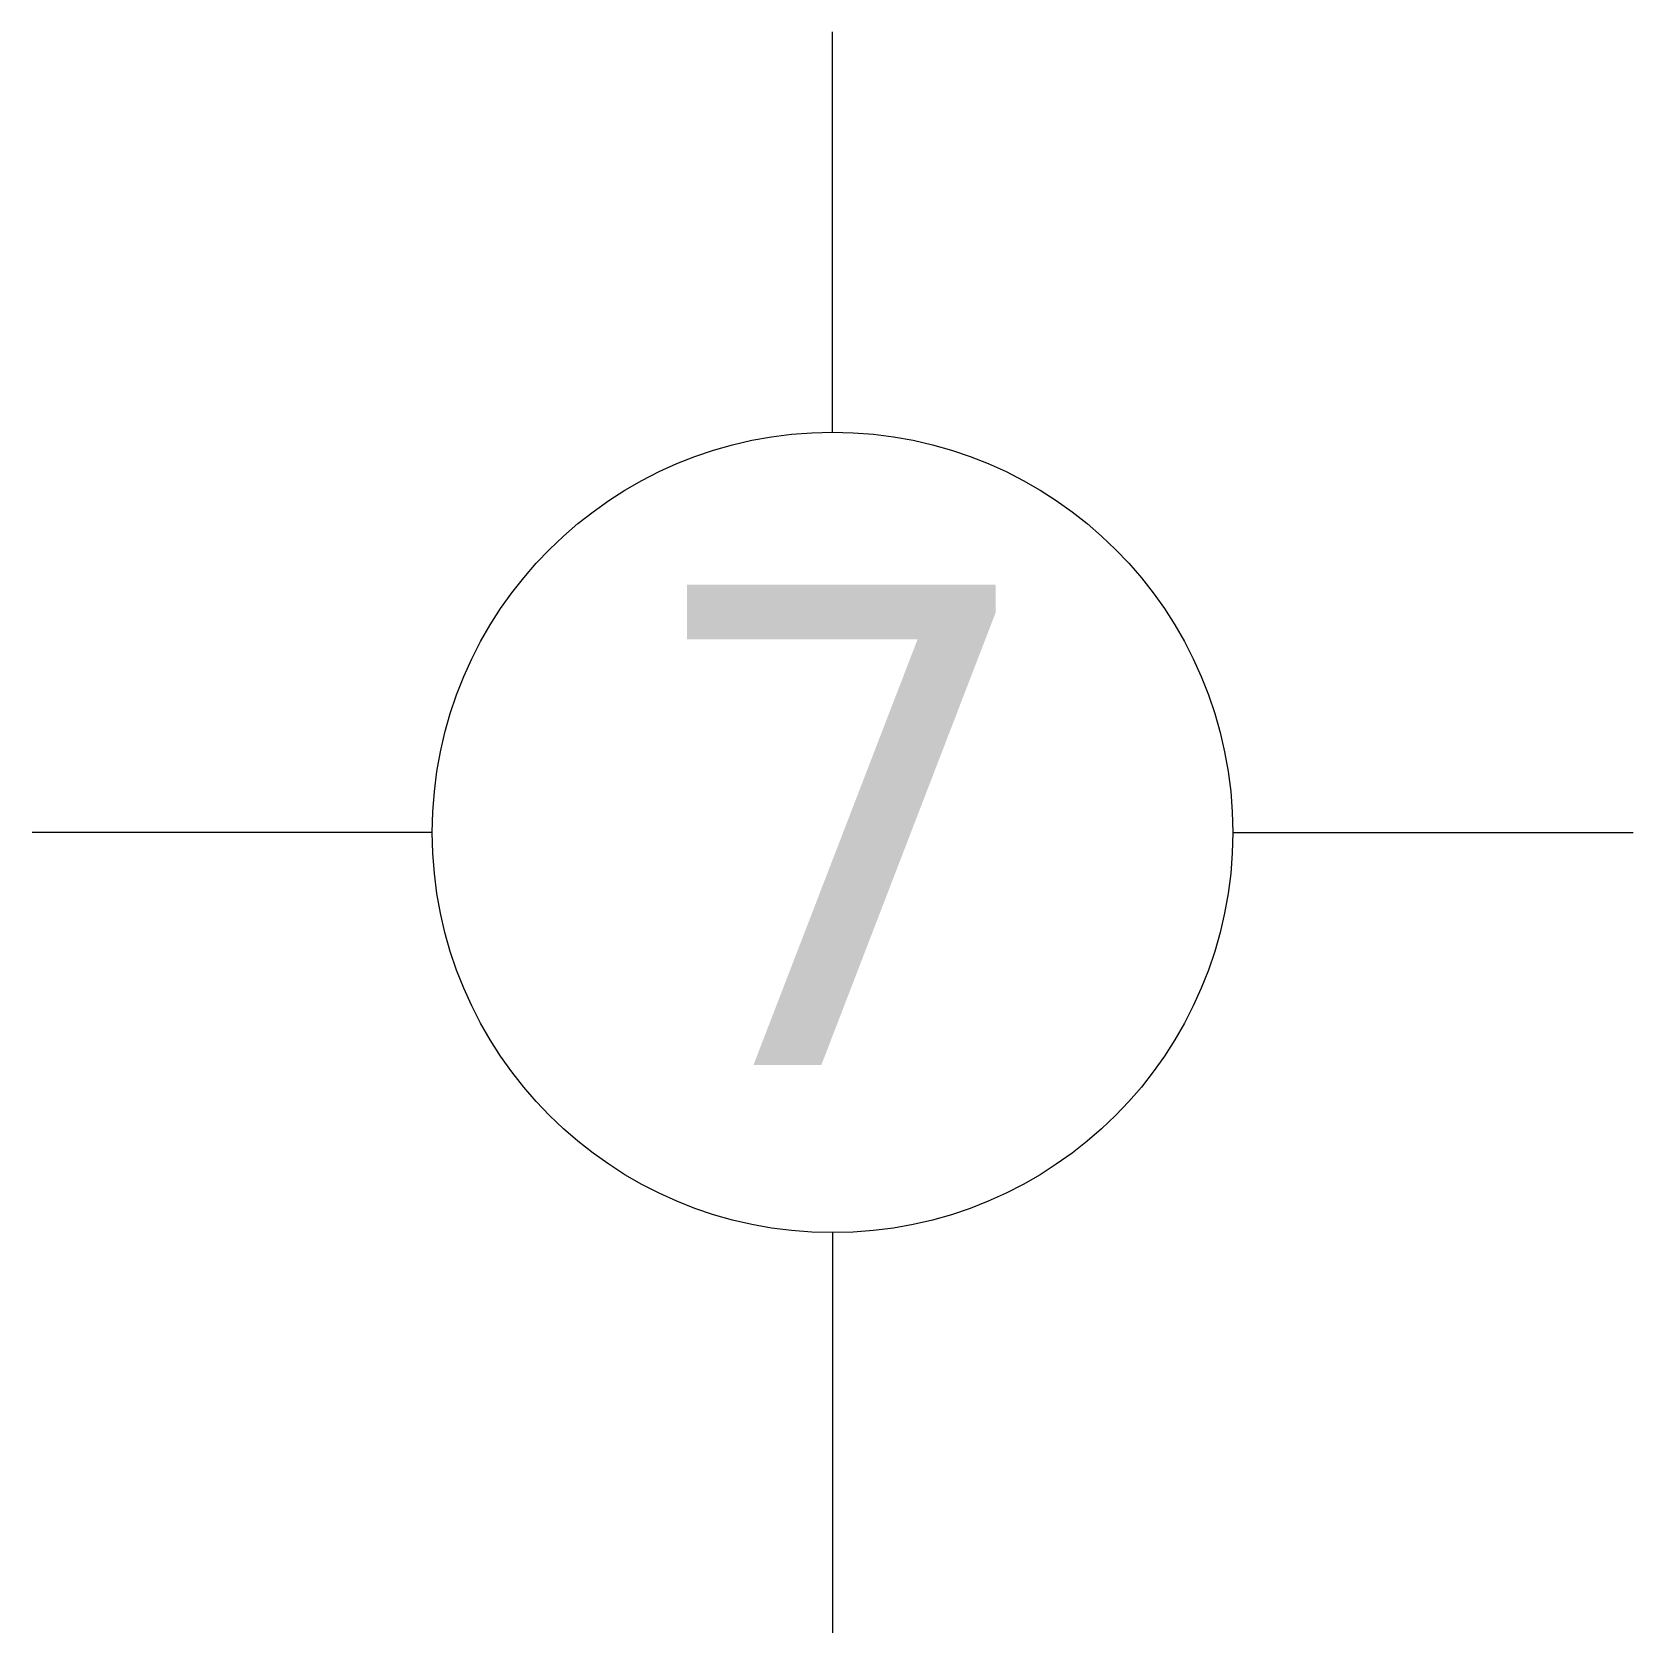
# Model space of a CAD drawing. Header units: millimetres. Extents: x 230.7 to 280.7, y 97.4 to 148.3.
# Drawn here: x 249.675 to 250.675, y 127.29 to 128.29 of the extents above; entities that cross this region are included whole.
import ezdxf

# ---------------------------------------------------------------- set-up
doc = ezdxf.new("R2010")
doc.units = ezdxf.units.MM
doc.header["$MEASUREMENT"] = 0
doc.linetypes.add('ACAD_ISO10W100', pattern=[18, 12, -3, 0, -3])
for name, color, linetype, lineweight in [('BOYAS Y COTAS', 4, 'Continuous', 20), ('EJES', 2, 'ACAD_ISO10W100', 15), ('TITULOS NIVELES Y ROTULOS', 6, 'Continuous', 20)]:
    doc.layers.add(name, color=color, linetype=linetype, lineweight=lineweight)
doc.styles.get("Standard").update_dxf_attribs({"font": 'verdana.ttf', "height": 0.15})

# ---------------------------------------------------------------- blocks, each defined once
blk = doc.blocks.new('A$C7BCD5070')
at = {"layer": 'BOYAS Y COTAS'}
blk.add_circle((-2.9396, -1.7957), 0.25, dxfattribs=at)
at = {"layer": 'EJES'}
for p, q in [((-2.9396, -1.5457), (-2.9396, -1.2957)), ((-3.1896, -1.7957), (-3.4396, -1.7957)), ((-2.6896, -1.7957), (-2.4396, -1.7957)), ((-2.9396, -2.0457), (-2.9396, -2.2957))]:
    blk.add_line(p, q, dxfattribs=at)

msp = doc.modelspace()

# ---------------------------------------------------------------- block references
at = {"layer": 'TITULOS NIVELES Y ROTULOS'}
msp.add_blockref('A$C7BCD5070', (253.1142, 129.5857), dxfattribs=at)

# ---------------------------------------------------------------- texts
at = {"layer": 'BOYAS Y COTAS', "insert": (250.0499, 127.9448), "char_height": 0.3, "width": 0.2801, "attachment_point": 1}
msp.add_mtext('7', dxfattribs=at)

doc.saveas('drawing.dxf')
